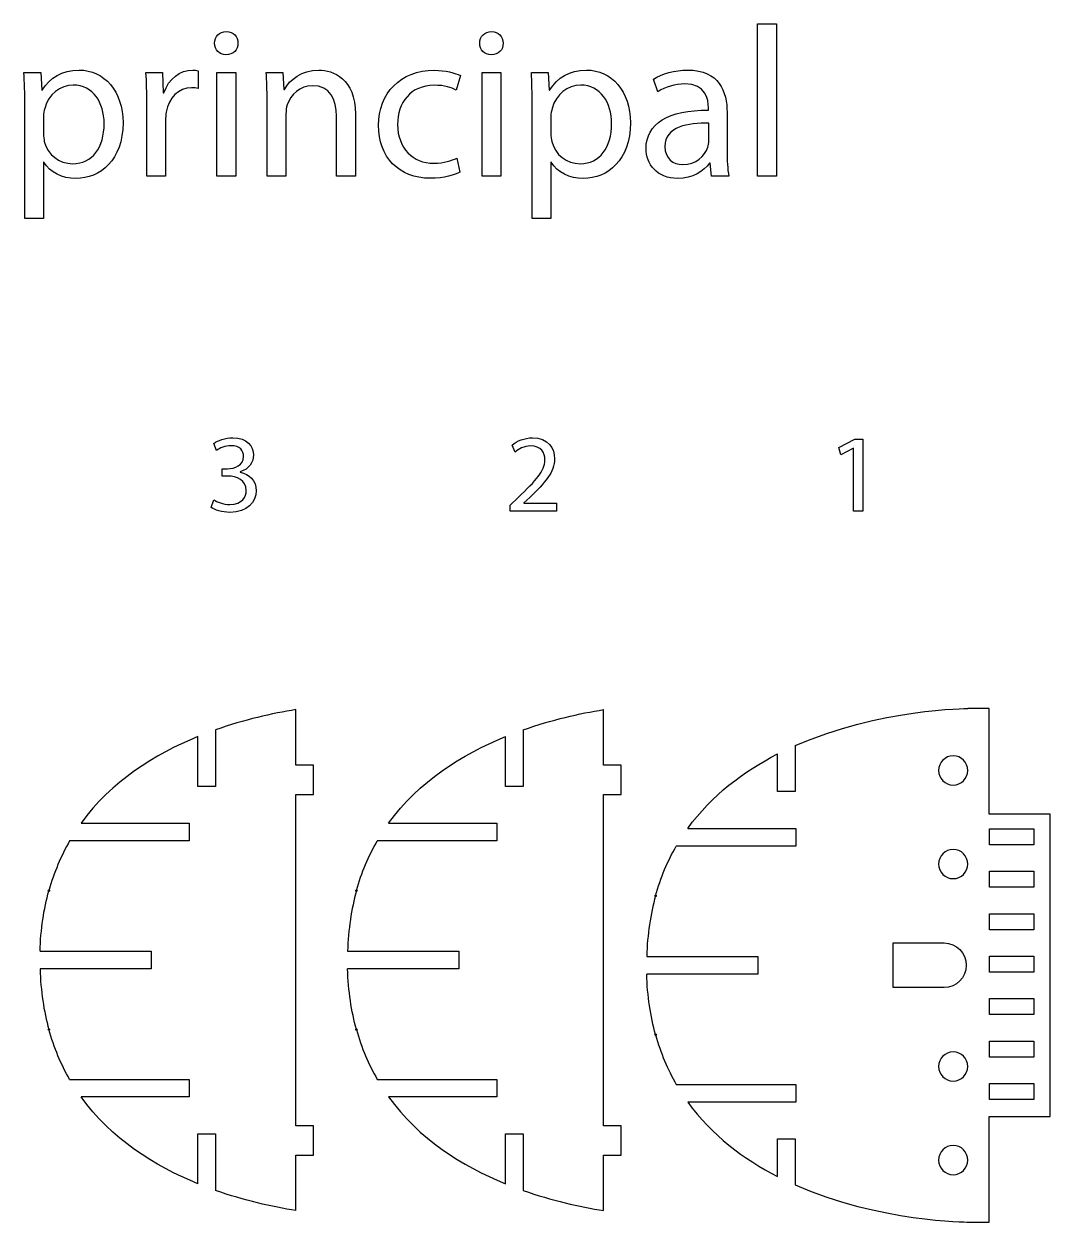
# Model space of a CAD drawing. Header units: centimetres. Extents: x -66 to 291, y -51 to 5.
# Drawn here: x 233.76 to 251.23, y -15.75 to 4.66 of the extents above; entities that cross this region are included whole.
import ezdxf

# ---------------------------------------------------------------- set-up
doc = ezdxf.new("R2010")
doc.units = ezdxf.units.CM
doc.header["$MEASUREMENT"] = 0
doc.layers.add('Capa 1', color=7, linetype='Continuous')

msp = doc.modelspace()

# ---------------------------------------------------------------- linework, layer by layer
at = {"layer": 'Capa 1', "color": 250}
for points, knots in [([(237.20464, 4.53715), (237.0878, 4.53715), (237.00383, 4.44952), (237.00383, 4.33634), (237.00383, 4.2268), (237.08415, 4.13918), (237.19734, 4.13918), (237.32513, 4.13918), (237.40545, 4.2268), (237.4018, 4.33634), (237.4018, 4.44952), (237.32513, 4.53715), (237.20464, 4.53715)], [0, 0, 0, 0, 0.25, 0.25, 0.25, 0.5, 0.5, 0.5, 0.75, 0.75, 0.75, 1, 1, 1, 1]), ([(241.72107, 4.53715), (241.60423, 4.53715), (241.52026, 4.44952), (241.52026, 4.33634), (241.52026, 4.2268), (241.60058, 4.13918), (241.71377, 4.13918), (241.84156, 4.13918), (241.92188, 4.2268), (241.91823, 4.33634), (241.91823, 4.44952), (241.84156, 4.53715), (241.72107, 4.53715)], [0, 0, 0, 0, 0.25, 0.25, 0.25, 0.5, 0.5, 0.5, 0.75, 0.75, 0.75, 1, 1, 1, 1]), ([(246.25208, 2.07266), (246.25208, 2.07266), (246.57338, 2.07266), (246.57338, 2.07266), (246.57338, 2.07266), (246.57338, 4.66494), (246.57338, 4.66494), (246.57338, 4.66494), (246.25208, 4.66494), (246.25208, 4.66494), (246.25208, 4.66494), (246.25208, 2.07266), (246.25208, 2.07266)], [0, 0, 0, 0, 0.25, 0.25, 0.25, 0.5, 0.5, 0.5, 0.75, 0.75, 0.75, 1, 1, 1, 1]), ([(233.77261, 1.34974), (233.77261, 1.34974), (234.09026, 1.34974), (234.09026, 1.34974), (234.09026, 1.34974), (234.09026, 2.30998), (234.09026, 2.30998), (234.09026, 2.30998), (234.09756, 2.30998), (234.09756, 2.30998), (234.20344, 2.13473), (234.4079, 2.0325), (234.64157, 2.0325), (235.0578, 2.0325), (235.44482, 2.34649), (235.44482, 2.98179), (235.44482, 3.5185), (235.12352, 3.87996), (234.69634, 3.87996), (234.4079, 3.87996), (234.19979, 3.75217), (234.06835, 3.53675), (234.06835, 3.53675), (234.06105, 3.53675), (234.06105, 3.53675), (234.06105, 3.53675), (234.04644, 3.8398), (234.04644, 3.8398), (234.04644, 3.8398), (233.75801, 3.8398), (233.75801, 3.8398), (233.76531, 3.67185), (233.77261, 3.48929), (233.77261, 3.26292), (233.77261, 3.26292), (233.77261, 1.34974), (233.77261, 1.34974)], [0, 0, 0, 0, 0.08333333, 0.08333333, 0.08333333, 0.16666667, 0.16666667, 0.16666667, 0.25, 0.25, 0.25, 0.33333333, 0.33333333, 0.33333333, 0.41666667, 0.41666667, 0.41666667, 0.5, 0.5, 0.5, 0.58333333, 0.58333333, 0.58333333, 0.66666667, 0.66666667, 0.66666667, 0.75, 0.75, 0.75, 0.83333333, 0.83333333, 0.83333333, 0.91666667, 0.91666667, 0.91666667, 1, 1, 1, 1]), ([(235.85008, 2.07266), (235.85008, 2.07266), (236.16773, 2.07266), (236.16773, 2.07266), (236.16773, 2.07266), (236.16773, 3.01465), (236.16773, 3.01465), (236.16773, 3.06941), (236.17503, 3.12053), (236.18233, 3.16434), (236.22615, 3.40531), (236.38679, 3.57692), (236.61316, 3.57692), (236.65698, 3.57692), (236.68984, 3.57327), (236.7227, 3.56596), (236.7227, 3.56596), (236.7227, 3.86901), (236.7227, 3.86901), (236.69349, 3.87631), (236.66793, 3.87996), (236.63142, 3.87996), (236.416, 3.87996), (236.22249, 3.73026), (236.14217, 3.49294), (236.14217, 3.49294), (236.12757, 3.49294), (236.12757, 3.49294), (236.12757, 3.49294), (236.11661, 3.8398), (236.11661, 3.8398), (236.11661, 3.8398), (235.83548, 3.8398), (235.83548, 3.8398), (235.84643, 3.6755), (235.85008, 3.49659), (235.85008, 3.28848), (235.85008, 3.28848), (235.85008, 2.07266), (235.85008, 2.07266)], [0, 0, 0, 0, 0.07692308, 0.07692308, 0.07692308, 0.15384615, 0.15384615, 0.15384615, 0.23076923, 0.23076923, 0.23076923, 0.30769231, 0.30769231, 0.30769231, 0.38461538, 0.38461538, 0.38461538, 0.46153846, 0.46153846, 0.46153846, 0.53846154, 0.53846154, 0.53846154, 0.61538462, 0.61538462, 0.61538462, 0.69230769, 0.69230769, 0.69230769, 0.76923077, 0.76923077, 0.76923077, 0.84615385, 0.84615385, 0.84615385, 0.92307692, 0.92307692, 0.92307692, 1, 1, 1, 1]), ([(237.89835, 2.07266), (237.89835, 2.07266), (238.21965, 2.07266), (238.21965, 2.07266), (238.21965, 2.07266), (238.21965, 3.13513), (238.21965, 3.13513), (238.21965, 3.1899), (238.22695, 3.24467), (238.24156, 3.28483), (238.29632, 3.46373), (238.46062, 3.61343), (238.67239, 3.61343), (238.97543, 3.61343), (239.08131, 3.37611), (239.08131, 3.09132), (239.08131, 3.09132), (239.08131, 2.07266), (239.08131, 2.07266), (239.08131, 2.07266), (239.40261, 2.07266), (239.40261, 2.07266), (239.40261, 2.07266), (239.40261, 3.12783), (239.40261, 3.12783), (239.40261, 3.73391), (239.02289, 3.87996), (238.77827, 3.87996), (238.48618, 3.87996), (238.28172, 3.71566), (238.19409, 3.54771), (238.19409, 3.54771), (238.18679, 3.54771), (238.18679, 3.54771), (238.18679, 3.54771), (238.16853, 3.8398), (238.16853, 3.8398), (238.16853, 3.8398), (237.88375, 3.8398), (237.88375, 3.8398), (237.8947, 3.69375), (237.89835, 3.54406), (237.89835, 3.3615), (237.89835, 3.3615), (237.89835, 2.07266), (237.89835, 2.07266)], [0, 0, 0, 0, 0.06666667, 0.06666667, 0.06666667, 0.13333333, 0.13333333, 0.13333333, 0.2, 0.2, 0.2, 0.26666667, 0.26666667, 0.26666667, 0.33333333, 0.33333333, 0.33333333, 0.4, 0.4, 0.4, 0.46666667, 0.46666667, 0.46666667, 0.53333333, 0.53333333, 0.53333333, 0.6, 0.6, 0.6, 0.66666667, 0.66666667, 0.66666667, 0.73333333, 0.73333333, 0.73333333, 0.8, 0.8, 0.8, 0.86666667, 0.86666667, 0.86666667, 0.93333333, 0.93333333, 0.93333333, 1, 1, 1, 1]), ([(242.41478, 1.34974), (242.41478, 1.34974), (242.73243, 1.34974), (242.73243, 1.34974), (242.73243, 1.34974), (242.73243, 2.30998), (242.73243, 2.30998), (242.73243, 2.30998), (242.73973, 2.30998), (242.73973, 2.30998), (242.84561, 2.13473), (243.05007, 2.0325), (243.28374, 2.0325), (243.69997, 2.0325), (244.08699, 2.34649), (244.08699, 2.98179), (244.08699, 3.5185), (243.76569, 3.87996), (243.33851, 3.87996), (243.05007, 3.87996), (242.84196, 3.75217), (242.71052, 3.53675), (242.71052, 3.53675), (242.70322, 3.53675), (242.70322, 3.53675), (242.70322, 3.53675), (242.68861, 3.8398), (242.68861, 3.8398), (242.68861, 3.8398), (242.40018, 3.8398), (242.40018, 3.8398), (242.40748, 3.67185), (242.41478, 3.48929), (242.41478, 3.26292), (242.41478, 3.26292), (242.41478, 1.34974), (242.41478, 1.34974)], [0, 0, 0, 0, 0.08333333, 0.08333333, 0.08333333, 0.16666667, 0.16666667, 0.16666667, 0.25, 0.25, 0.25, 0.33333333, 0.33333333, 0.33333333, 0.41666667, 0.41666667, 0.41666667, 0.5, 0.5, 0.5, 0.58333333, 0.58333333, 0.58333333, 0.66666667, 0.66666667, 0.66666667, 0.75, 0.75, 0.75, 0.83333333, 0.83333333, 0.83333333, 0.91666667, 0.91666667, 0.91666667, 1, 1, 1, 1]), ([(245.76284, 2.07266), (245.74093, 2.19315), (245.73363, 2.34284), (245.73363, 2.49619), (245.73363, 2.49619), (245.73363, 3.15704), (245.73363, 3.15704), (245.73363, 3.5112), (245.60219, 3.87996), (245.06182, 3.87996), (244.83911, 3.87996), (244.62734, 3.81789), (244.4813, 3.72296), (244.4813, 3.72296), (244.55432, 3.5112), (244.55432, 3.5112), (244.67846, 3.59152), (244.85006, 3.64264), (245.01436, 3.64264), (245.37582, 3.64264), (245.41598, 3.37976), (245.41598, 3.23371), (245.41598, 3.23371), (245.41598, 3.1972), (245.41598, 3.1972), (244.73322, 3.20085), (244.35351, 2.96718), (244.35351, 2.54), (244.35351, 2.28442), (244.53606, 2.0325), (244.89387, 2.0325), (245.1458, 2.0325), (245.33566, 2.15664), (245.43424, 2.29538), (245.43424, 2.29538), (245.44519, 2.29538), (245.44519, 2.29538), (245.44519, 2.29538), (245.47075, 2.07266), (245.47075, 2.07266), (245.47075, 2.07266), (245.76284, 2.07266), (245.76284, 2.07266)], [0, 0, 0, 0, 0.07142857, 0.07142857, 0.07142857, 0.14285714, 0.14285714, 0.14285714, 0.21428571, 0.21428571, 0.21428571, 0.28571429, 0.28571429, 0.28571429, 0.35714286, 0.35714286, 0.35714286, 0.42857143, 0.42857143, 0.42857143, 0.5, 0.5, 0.5, 0.57142857, 0.57142857, 0.57142857, 0.64285714, 0.64285714, 0.64285714, 0.71428571, 0.71428571, 0.71428571, 0.78571429, 0.78571429, 0.78571429, 0.85714286, 0.85714286, 0.85714286, 0.92857143, 0.92857143, 0.92857143, 1, 1, 1, 1]), ([(237.36529, 2.07266), (237.36529, 2.07266), (237.36529, 3.8398), (237.36529, 3.8398), (237.36529, 3.8398), (237.04399, 3.8398), (237.04399, 3.8398), (237.04399, 3.8398), (237.04399, 2.07266), (237.04399, 2.07266), (237.04399, 2.07266), (237.36529, 2.07266), (237.36529, 2.07266)], [0, 0, 0, 0, 0.25, 0.25, 0.25, 0.5, 0.5, 0.5, 0.75, 0.75, 0.75, 1, 1, 1, 1]), ([(241.12959, 2.37935), (241.03831, 2.33919), (240.91782, 2.29173), (240.73527, 2.29173), (240.38476, 2.29173), (240.12188, 2.54365), (240.12188, 2.95258), (240.12188, 3.32134), (240.34095, 3.62073), (240.74622, 3.62073), (240.92147, 3.62073), (241.04196, 3.58057), (241.11863, 3.53675), (241.11863, 3.53675), (241.19166, 3.78503), (241.19166, 3.78503), (241.10403, 3.82884), (240.93608, 3.87631), (240.74622, 3.87631), (240.16935, 3.87631), (239.79693, 3.48199), (239.79693, 2.93797), (239.79693, 2.39761), (240.14379, 2.03615), (240.67685, 2.03615), (240.91417, 2.03615), (241.10038, 2.09457), (241.18435, 2.13838), (241.18435, 2.13838), (241.12959, 2.37935), (241.12959, 2.37935)], [0, 0, 0, 0, 0.1, 0.1, 0.1, 0.2, 0.2, 0.2, 0.3, 0.3, 0.3, 0.4, 0.4, 0.4, 0.5, 0.5, 0.5, 0.6, 0.6, 0.6, 0.7, 0.7, 0.7, 0.8, 0.8, 0.8, 0.9, 0.9, 0.9, 1, 1, 1, 1]), ([(241.88172, 2.07266), (241.88172, 2.07266), (241.88172, 3.8398), (241.88172, 3.8398), (241.88172, 3.8398), (241.56042, 3.8398), (241.56042, 3.8398), (241.56042, 3.8398), (241.56042, 2.07266), (241.56042, 2.07266), (241.56042, 2.07266), (241.88172, 2.07266), (241.88172, 2.07266)], [0, 0, 0, 0, 0.25, 0.25, 0.25, 0.5, 0.5, 0.5, 0.75, 0.75, 0.75, 1, 1, 1, 1]), ([(234.09026, 3.09497), (234.09026, 3.13878), (234.10121, 3.18625), (234.11216, 3.22641), (234.17423, 3.46738), (234.3787, 3.62438), (234.59776, 3.62438), (234.93731, 3.62438), (235.12352, 3.32134), (235.12352, 2.96718), (235.12352, 2.56191), (234.92636, 2.28442), (234.58681, 2.28442), (234.35679, 2.28442), (234.16328, 2.43777), (234.10486, 2.66049), (234.09756, 2.70065), (234.09026, 2.74446), (234.09026, 2.79193), (234.09026, 2.79193), (234.09026, 3.09497), (234.09026, 3.09497)], [0, 0, 0, 0, 0.14285714, 0.14285714, 0.14285714, 0.28571429, 0.28571429, 0.28571429, 0.42857143, 0.42857143, 0.42857143, 0.57142857, 0.57142857, 0.57142857, 0.71428571, 0.71428571, 0.71428571, 0.85714286, 0.85714286, 0.85714286, 1, 1, 1, 1]), ([(242.73243, 3.09497), (242.73243, 3.13878), (242.74338, 3.18625), (242.75433, 3.22641), (242.8164, 3.46738), (243.02087, 3.62438), (243.23993, 3.62438), (243.57948, 3.62438), (243.76569, 3.32134), (243.76569, 2.96718), (243.76569, 2.56191), (243.56853, 2.28442), (243.22898, 2.28442), (242.99896, 2.28442), (242.80545, 2.43777), (242.74703, 2.66049), (242.73973, 2.70065), (242.73243, 2.74446), (242.73243, 2.79193), (242.73243, 2.79193), (242.73243, 3.09497), (242.73243, 3.09497)], [0, 0, 0, 0, 0.14285714, 0.14285714, 0.14285714, 0.28571429, 0.28571429, 0.28571429, 0.42857143, 0.42857143, 0.42857143, 0.57142857, 0.57142857, 0.57142857, 0.71428571, 0.71428571, 0.71428571, 0.85714286, 0.85714286, 0.85714286, 1, 1, 1, 1]), ([(245.42328, 2.66779), (245.42328, 2.63493), (245.41598, 2.59842), (245.40503, 2.56556), (245.35391, 2.41586), (245.20787, 2.26982), (244.97785, 2.26982), (244.81355, 2.26982), (244.67481, 2.3684), (244.67481, 2.57651), (244.67481, 2.91972), (245.07278, 2.98179), (245.42328, 2.97448), (245.42328, 2.97448), (245.42328, 2.66779), (245.42328, 2.66779)], [0, 0, 0, 0, 0.2, 0.2, 0.2, 0.4, 0.4, 0.4, 0.6, 0.6, 0.6, 0.8, 0.8, 0.8, 1, 1, 1, 1]), ([(236.9474, -3.57255), (237.00788, -3.61224), (237.12883, -3.65571), (237.26679, -3.65571), (237.56162, -3.65571), (237.7147, -3.48373), (237.7147, -3.28718), (237.7147, -3.1152), (237.59185, -3.00181), (237.44066, -2.97157), (237.44066, -2.97157), (237.44066, -2.96779), (237.44066, -2.96779), (237.59185, -2.91299), (237.66745, -2.80526), (237.66745, -2.67864), (237.66745, -2.52934), (237.55784, -2.38571), (237.31593, -2.38571), (237.18364, -2.38571), (237.05891, -2.43296), (236.99465, -2.4802), (236.99465, -2.4802), (237.03812, -2.60116), (237.03812, -2.60116), (237.09104, -2.56336), (237.18553, -2.51989), (237.2838, -2.51989), (237.43688, -2.51989), (237.49925, -2.60683), (237.49925, -2.7051), (237.49925, -2.85062), (237.34617, -2.91299), (237.22522, -2.91299), (237.22522, -2.91299), (237.13261, -2.91299), (237.13261, -2.91299), (237.13261, -2.91299), (237.13261, -3.03772), (237.13261, -3.03772), (237.13261, -3.03772), (237.22522, -3.03772), (237.22522, -3.03772), (237.38586, -3.03772), (237.54083, -3.11142), (237.54272, -3.2834), (237.54461, -3.38546), (237.47846, -3.52153), (237.2649, -3.52153), (237.14962, -3.52153), (237.04001, -3.47428), (236.99276, -3.44404), (236.99276, -3.44404), (236.9474, -3.57255), (236.9474, -3.57255)], [0, 0, 0, 0, 0.05555556, 0.05555556, 0.05555556, 0.11111111, 0.11111111, 0.11111111, 0.16666667, 0.16666667, 0.16666667, 0.22222222, 0.22222222, 0.22222222, 0.27777778, 0.27777778, 0.27777778, 0.33333333, 0.33333333, 0.33333333, 0.38888889, 0.38888889, 0.38888889, 0.44444444, 0.44444444, 0.44444444, 0.5, 0.5, 0.5, 0.55555556, 0.55555556, 0.55555556, 0.61111111, 0.61111111, 0.61111111, 0.66666667, 0.66666667, 0.66666667, 0.72222222, 0.72222222, 0.72222222, 0.77777778, 0.77777778, 0.77777778, 0.83333333, 0.83333333, 0.83333333, 0.88888889, 0.88888889, 0.88888889, 0.94444444, 0.94444444, 0.94444444, 1, 1, 1, 1]), ([(242.82618, -3.63492), (242.82618, -3.63492), (242.82618, -3.49696), (242.82618, -3.49696), (242.82618, -3.49696), (242.27434, -3.49696), (242.27434, -3.49696), (242.27434, -3.49696), (242.27434, -3.49318), (242.27434, -3.49318), (242.27434, -3.49318), (242.37261, -3.40246), (242.37261, -3.40246), (242.63153, -3.153), (242.79595, -2.96968), (242.79595, -2.7429), (242.79595, -2.56714), (242.68444, -2.38571), (242.41986, -2.38571), (242.27812, -2.38571), (242.15717, -2.43863), (242.07212, -2.51044), (242.07212, -2.51044), (242.12504, -2.62761), (242.12504, -2.62761), (242.18174, -2.58037), (242.27434, -2.52367), (242.38584, -2.52367), (242.56916, -2.52367), (242.62964, -2.63895), (242.62964, -2.76369), (242.62775, -2.94889), (242.48601, -3.10764), (242.17229, -3.40624), (242.17229, -3.40624), (242.04188, -3.53287), (242.04188, -3.53287), (242.04188, -3.53287), (242.04188, -3.63492), (242.04188, -3.63492), (242.04188, -3.63492), (242.82618, -3.63492), (242.82618, -3.63492)], [0, 0, 0, 0, 0.07142857, 0.07142857, 0.07142857, 0.14285714, 0.14285714, 0.14285714, 0.21428571, 0.21428571, 0.21428571, 0.28571429, 0.28571429, 0.28571429, 0.35714286, 0.35714286, 0.35714286, 0.42857143, 0.42857143, 0.42857143, 0.5, 0.5, 0.5, 0.57142857, 0.57142857, 0.57142857, 0.64285714, 0.64285714, 0.64285714, 0.71428571, 0.71428571, 0.71428571, 0.78571429, 0.78571429, 0.78571429, 0.85714286, 0.85714286, 0.85714286, 0.92857143, 0.92857143, 0.92857143, 1, 1, 1, 1]), ([(247.88786, -3.63492), (247.88786, -3.63492), (248.0485, -3.63492), (248.0485, -3.63492), (248.0485, -3.63492), (248.0485, -2.4065), (248.0485, -2.4065), (248.0485, -2.4065), (247.90676, -2.4065), (247.90676, -2.4065), (247.90676, -2.4065), (247.6384, -2.55013), (247.6384, -2.55013), (247.6384, -2.55013), (247.67053, -2.67675), (247.67053, -2.67675), (247.67053, -2.67675), (247.88408, -2.56147), (247.88408, -2.56147), (247.88408, -2.56147), (247.88786, -2.56147), (247.88786, -2.56147), (247.88786, -2.56147), (247.88786, -3.63492), (247.88786, -3.63492)], [0, 0, 0, 0, 0.125, 0.125, 0.125, 0.25, 0.25, 0.25, 0.375, 0.375, 0.375, 0.5, 0.5, 0.5, 0.625, 0.625, 0.625, 0.75, 0.75, 0.75, 0.875, 0.875, 0.875, 1, 1, 1, 1]), ([(234.18226, -10.10229), (234.18226, -10.10229), (234.19476, -10.10229), (234.19476, -10.10229), (234.19476, -10.0954), (234.18914, -10.08979), (234.18226, -10.08979), (234.17538, -10.08979), (234.16976, -10.0954), (234.16976, -10.10229), (234.16976, -10.10917), (234.17538, -10.11479), (234.18226, -10.11479), (234.18914, -10.11479), (234.19476, -10.10917), (234.19476, -10.10229), (234.19476, -10.10229), (234.18226, -10.10229), (234.18226, -10.10229)], [0, 0, 0, 0, 0.16666667, 0.16666667, 0.16666667, 0.33333333, 0.33333333, 0.33333333, 0.5, 0.5, 0.5, 0.66666667, 0.66666667, 0.66666667, 0.83333333, 0.83333333, 0.83333333, 1, 1, 1, 1]), ([(239.42058, -10.10229), (239.42058, -10.10229), (239.43308, -10.10229), (239.43308, -10.10229), (239.43308, -10.0954), (239.42746, -10.08979), (239.42058, -10.08979), (239.4137, -10.08979), (239.40808, -10.0954), (239.40808, -10.10229), (239.40808, -10.10917), (239.4137, -10.11479), (239.42058, -10.11479), (239.42746, -10.11479), (239.43308, -10.10917), (239.43308, -10.10229), (239.43308, -10.10229), (239.42058, -10.10229), (239.42058, -10.10229)], [0, 0, 0, 0, 0.16666667, 0.16666667, 0.16666667, 0.33333333, 0.33333333, 0.33333333, 0.5, 0.5, 0.5, 0.66666667, 0.66666667, 0.66666667, 0.83333333, 0.83333333, 0.83333333, 1, 1, 1, 1]), ([(244.51522, -10.18947), (244.51522, -10.18947), (244.52772, -10.18947), (244.52772, -10.18947), (244.52772, -10.18258), (244.5221, -10.17697), (244.51522, -10.17697), (244.50834, -10.17697), (244.50272, -10.18258), (244.50272, -10.18947), (244.50272, -10.19635), (244.50834, -10.20197), (244.51522, -10.20197), (244.5221, -10.20197), (244.52772, -10.19635), (244.52772, -10.18947), (244.52772, -10.18947), (244.51522, -10.18947), (244.51522, -10.18947)], [0, 0, 0, 0, 0.16666667, 0.16666667, 0.16666667, 0.33333333, 0.33333333, 0.33333333, 0.5, 0.5, 0.5, 0.66666667, 0.66666667, 0.66666667, 0.83333333, 0.83333333, 0.83333333, 1, 1, 1, 1]), ([(234.18226, -12.46696), (234.18226, -12.46696), (234.19476, -12.46696), (234.19476, -12.46696), (234.19476, -12.46007), (234.18914, -12.45446), (234.18226, -12.45446), (234.17538, -12.45446), (234.16976, -12.46007), (234.16976, -12.46696), (234.16976, -12.47384), (234.17538, -12.47946), (234.18226, -12.47946), (234.18914, -12.47946), (234.19476, -12.47384), (234.19476, -12.46696), (234.19476, -12.46696), (234.18226, -12.46696), (234.18226, -12.46696)], [0, 0, 0, 0, 0.16666667, 0.16666667, 0.16666667, 0.33333333, 0.33333333, 0.33333333, 0.5, 0.5, 0.5, 0.66666667, 0.66666667, 0.66666667, 0.83333333, 0.83333333, 0.83333333, 1, 1, 1, 1]), ([(239.42058, -12.46696), (239.42058, -12.46696), (239.43308, -12.46696), (239.43308, -12.46696), (239.43308, -12.46007), (239.42746, -12.45446), (239.42058, -12.45446), (239.4137, -12.45446), (239.40808, -12.46007), (239.40808, -12.46696), (239.40808, -12.47384), (239.4137, -12.47946), (239.42058, -12.47946), (239.42746, -12.47946), (239.43308, -12.47384), (239.43308, -12.46696), (239.43308, -12.46696), (239.42058, -12.46696), (239.42058, -12.46696)], [0, 0, 0, 0, 0.16666667, 0.16666667, 0.16666667, 0.33333333, 0.33333333, 0.33333333, 0.5, 0.5, 0.5, 0.66666667, 0.66666667, 0.66666667, 0.83333333, 0.83333333, 0.83333333, 1, 1, 1, 1]), ([(244.51522, -12.55439), (244.51522, -12.55439), (244.52772, -12.55439), (244.52772, -12.55439), (244.52772, -12.5475), (244.5221, -12.54189), (244.51522, -12.54189), (244.50834, -12.54189), (244.50272, -12.5475), (244.50272, -12.55439), (244.50272, -12.56127), (244.50834, -12.56689), (244.51522, -12.56689), (244.5221, -12.56689), (244.52772, -12.56127), (244.52772, -12.55439), (244.52772, -12.55439), (244.51522, -12.55439), (244.51522, -12.55439)], [0, 0, 0, 0, 0.16666667, 0.16666667, 0.16666667, 0.33333333, 0.33333333, 0.33333333, 0.5, 0.5, 0.5, 0.66666667, 0.66666667, 0.66666667, 0.83333333, 0.83333333, 0.83333333, 1, 1, 1, 1])]:
    msp.add_open_spline(points, degree=3, knots=knots, dxfattribs=at)
at = {"layer": 'Capa 1', "color": 250, "lineweight": 25}
for points in [[(238.39044, -7.01628), (237.98618, -7.08228), (237.50643, -7.18894), (237.01937, -7.3616)], [(238.39044, -7.96044), (238.39044, -7.96044), (238.39044, -7.01628), (238.39044, -7.01628)], [(242.25769, -7.3616), (242.74718, -7.18894), (243.2245, -7.08228), (243.62876, -7.01628)], [(243.62876, -7.96044), (243.62876, -7.96044), (243.62876, -7.01628), (243.62876, -7.01628)], [(246.89449, -7.62949), (248.32645, -6.99728), (249.83389, -6.99728), (249.83389, -6.99728)], [(250.19919, -6.99728), (250.19919, -6.99728), (249.83389, -6.99728), (249.83389, -6.99728)], [(250.19919, -8.79721), (250.19919, -8.79721), (250.19919, -6.99728), (250.19919, -6.99728)], [(236.71983, -7.47582), (235.9795, -7.77804), (235.24404, -8.24196), (234.73019, -8.95356)], [(236.71983, -8.32525), (236.71983, -8.32525), (236.71983, -7.47582), (236.71983, -7.47582)], [(237.01937, -7.3616), (237.01937, -7.3616), (237.01937, -8.32525), (237.01937, -8.32525)], [(239.96851, -8.95356), (240.48236, -8.24196), (241.21782, -7.77804), (241.95815, -7.47582)], [(241.95815, -8.32525), (241.95815, -8.32525), (241.95815, -7.47582), (241.95815, -7.47582)], [(242.25769, -7.3616), (242.25769, -7.3616), (242.25769, -8.32525), (242.25769, -8.32525)], [(246.89449, -7.62949), (246.89449, -7.62949), (246.89449, -8.41268), (246.89449, -8.41268)], [(238.68998, -7.96044), (238.68998, -7.96044), (238.39044, -7.96044), (238.39044, -7.96044)], [(238.68998, -8.46041), (238.68998, -8.46041), (238.68998, -7.96044), (238.68998, -7.96044)], [(243.9283, -7.96044), (243.9283, -7.96044), (243.62876, -7.96044), (243.62876, -7.96044)], [(243.9283, -8.46041), (243.9283, -8.46041), (243.9283, -7.96044), (243.9283, -7.96044)], [(245.06315, -9.04074), (245.47228, -8.47648), (246.01779, -8.06808), (246.59495, -7.7722)], [(246.59495, -8.41268), (246.59495, -8.41268), (246.59495, -7.7722), (246.59495, -7.7722)], [(237.01937, -8.32525), (237.01937, -8.32525), (236.71983, -8.32525), (236.71983, -8.32525)], [(242.25769, -8.32525), (242.25769, -8.32525), (241.95815, -8.32525), (241.95815, -8.32525)], [(238.39044, -14.10883), (238.39044, -14.10883), (238.39044, -8.46041), (238.39044, -8.46041)], [(238.39044, -8.46041), (238.39044, -8.46041), (238.68998, -8.46041), (238.68998, -8.46041)], [(243.62876, -14.10883), (243.62876, -14.10883), (243.62876, -8.46041), (243.62876, -8.46041)], [(243.62876, -8.46041), (243.62876, -8.46041), (243.9283, -8.46041), (243.9283, -8.46041)], [(246.89449, -8.41268), (246.89449, -8.41268), (246.59495, -8.41268), (246.59495, -8.41268)], [(234.73019, -8.95356), (234.73019, -8.95356), (236.57127, -8.95356), (236.57127, -8.95356)], [(236.57127, -8.95356), (236.57127, -8.95356), (236.57127, -9.25359), (236.57127, -9.25359)], [(239.96851, -8.95356), (239.96851, -8.95356), (241.8096, -8.95356), (241.8096, -8.95356)], [(241.8096, -8.95356), (241.8096, -8.95356), (241.8096, -9.25359), (241.8096, -9.25359)], [(251.23419, -8.79721), (251.23419, -8.79721), (250.19919, -8.79721), (250.19919, -8.79721)], [(251.23419, -13.94689), (251.23419, -13.94689), (251.23419, -8.79721), (251.23419, -8.79721)], [(245.06315, -9.04074), (245.06315, -9.04074), (246.90423, -9.04074), (246.90423, -9.04074)], [(246.90423, -9.04074), (246.90423, -9.04074), (246.90423, -9.34077), (246.90423, -9.34077)], [(234.53537, -9.25359), (234.38925, -9.50783), (234.26992, -9.78984), (234.18225, -10.10229)], [(236.57127, -9.25359), (236.57127, -9.25359), (234.53537, -9.25359), (234.53537, -9.25359)], [(239.42057, -10.10229), (239.50824, -9.78984), (239.62757, -9.50783), (239.77612, -9.25359)], [(241.8096, -9.25359), (241.8096, -9.25359), (239.77612, -9.25359), (239.77612, -9.25359)], [(244.51521, -10.18947), (244.60044, -9.87702), (244.72221, -9.59501), (244.86833, -9.34077)], [(246.90423, -9.34077), (246.90423, -9.34077), (244.86833, -9.34077), (244.86833, -9.34077)], [(234.03126, -11.13461), (234.04344, -10.75787), (234.09458, -10.41473), (234.18225, -10.10229)], [(239.42057, -10.10229), (239.33533, -10.41473), (239.28176, -10.75787), (239.26958, -11.13461)], [(244.51521, -10.18947), (244.42754, -10.50216), (244.3764, -10.84529), (244.36422, -11.22203)], [(234.03126, -11.13461), (234.03126, -11.13461), (235.92592, -11.13461), (235.92592, -11.13461)], [(235.92592, -11.13461), (235.92592, -11.13461), (235.92592, -11.43464), (235.92592, -11.43464)], [(239.26958, -11.13461), (239.26958, -11.13461), (241.16424, -11.13461), (241.16424, -11.13461)], [(241.16424, -11.13461), (241.16424, -11.13461), (241.16424, -11.43464), (241.16424, -11.43464)], [(244.36422, -11.22203), (244.36422, -11.22203), (246.25888, -11.22203), (246.25888, -11.22203)], [(246.25888, -11.22203), (246.25888, -11.22203), (246.25888, -11.52206), (246.25888, -11.52206)], [(234.03126, -11.43464), (234.04344, -11.81138), (234.09458, -12.15451), (234.18225, -12.46696)], [(235.92592, -11.43464), (235.92592, -11.43464), (234.03126, -11.43464), (234.03126, -11.43464)], [(241.16424, -11.43464), (241.16424, -11.43464), (239.26958, -11.43464), (239.26958, -11.43464)], [(239.42057, -12.46696), (239.33533, -12.15451), (239.28176, -11.81138), (239.26958, -11.43464)], [(246.25888, -11.52206), (246.25888, -11.52206), (244.36422, -11.52206), (244.36422, -11.52206)], [(244.51521, -12.55439), (244.42754, -12.24194), (244.3764, -11.8988), (244.36422, -11.52206)], [(234.53537, -13.3159), (234.38925, -13.06141), (234.26992, -12.77965), (234.18225, -12.46696)], [(239.42057, -12.46696), (239.50824, -12.77965), (239.62757, -13.06141), (239.77612, -13.3159)], [(244.51521, -12.55439), (244.60044, -12.86683), (244.72221, -13.14884), (244.86833, -13.40333)], [(234.53537, -13.3159), (234.53537, -13.3159), (236.57127, -13.3159), (236.57127, -13.3159)], [(236.57127, -13.3159), (236.57127, -13.3159), (236.57127, -13.61593), (236.57127, -13.61593)], [(239.77612, -13.3159), (239.77612, -13.3159), (241.8096, -13.3159), (241.8096, -13.3159)], [(241.8096, -13.3159), (241.8096, -13.3159), (241.8096, -13.61593), (241.8096, -13.61593)], [(244.86833, -13.40333), (244.86833, -13.40333), (246.90423, -13.40333), (246.90423, -13.40333)], [(246.90423, -13.40333), (246.90423, -13.40333), (246.90423, -13.70336), (246.90423, -13.70336)], [(236.57127, -13.61593), (236.57127, -13.61593), (234.73019, -13.61593), (234.73019, -13.61593)], [(236.71983, -15.09367), (235.9795, -14.79145), (235.24404, -14.32752), (234.73019, -13.61593)], [(241.8096, -13.61593), (241.8096, -13.61593), (239.96851, -13.61593), (239.96851, -13.61593)], [(239.96851, -13.61593), (240.48236, -14.32752), (241.21782, -14.79145), (241.95815, -15.09367)], [(246.90423, -13.70336), (246.90423, -13.70336), (245.06315, -13.70336), (245.06315, -13.70336)], [(245.06315, -13.70336), (245.47228, -14.26762), (246.01779, -14.67601), (246.59495, -14.97166)], [(250.19919, -15.74681), (250.19919, -15.74681), (250.19919, -13.94689), (250.19919, -13.94689)], [(250.19919, -13.94689), (250.19919, -13.94689), (251.23419, -13.94689), (251.23419, -13.94689)], [(236.71983, -15.09367), (236.71983, -15.09367), (236.71983, -14.24399), (236.71983, -14.24399)], [(236.71983, -14.24399), (236.71983, -14.24399), (237.01937, -14.24399), (237.01937, -14.24399)], [(237.01937, -14.24399), (237.01937, -14.24399), (237.01937, -15.20788), (237.01937, -15.20788)], [(238.68998, -14.10883), (238.68998, -14.10883), (238.39044, -14.10883), (238.39044, -14.10883)], [(238.68998, -14.6088), (238.68998, -14.6088), (238.68998, -14.10883), (238.68998, -14.10883)], [(241.95815, -15.09367), (241.95815, -15.09367), (241.95815, -14.24399), (241.95815, -14.24399)], [(241.95815, -14.24399), (241.95815, -14.24399), (242.25769, -14.24399), (242.25769, -14.24399)], [(242.25769, -14.24399), (242.25769, -14.24399), (242.25769, -15.20788), (242.25769, -15.20788)], [(243.9283, -14.10883), (243.9283, -14.10883), (243.62876, -14.10883), (243.62876, -14.10883)], [(243.9283, -14.6088), (243.9283, -14.6088), (243.9283, -14.10883), (243.9283, -14.10883)], [(246.59495, -14.97166), (246.59495, -14.97166), (246.59495, -14.33142), (246.59495, -14.33142)], [(246.59495, -14.33142), (246.59495, -14.33142), (246.89449, -14.33142), (246.89449, -14.33142)], [(246.89449, -14.33142), (246.89449, -14.33142), (246.89449, -15.11437), (246.89449, -15.11437)], [(238.39044, -15.55296), (238.39044, -15.55296), (238.39044, -14.6088), (238.39044, -14.6088)], [(238.39044, -14.6088), (238.39044, -14.6088), (238.68998, -14.6088), (238.68998, -14.6088)], [(243.62876, -15.55296), (243.62876, -15.55296), (243.62876, -14.6088), (243.62876, -14.6088)], [(243.62876, -14.6088), (243.62876, -14.6088), (243.9283, -14.6088), (243.9283, -14.6088)], [(238.39044, -15.55296), (237.98618, -15.48721), (237.50643, -15.38055), (237.01937, -15.20788)], [(242.25769, -15.20788), (242.74718, -15.38055), (243.2245, -15.48721), (243.62876, -15.55296)], [(246.89449, -15.11437), (248.32645, -15.74681), (249.83389, -15.74681), (249.83389, -15.74681)], [(249.83389, -15.74681), (249.83389, -15.74681), (250.19919, -15.74681), (250.19919, -15.74681)]]:
    msp.add_open_spline(points, degree=3, dxfattribs=at)
at = {"layer": 'Capa 1', "color": 143, "lineweight": 25}
for points, knots in [([(249.83389, -8.05298), (249.83389, -8.19058), (249.72187, -8.30212), (249.58549, -8.30212), (249.44912, -8.30212), (249.33709, -8.19058), (249.33709, -8.05298), (249.33709, -7.91563), (249.44912, -7.8041), (249.58549, -7.8041), (249.72187, -7.8041), (249.83389, -7.91563), (249.83389, -8.05298)], [0, 0, 0, 0, 0.25, 0.25, 0.25, 0.5, 0.5, 0.5, 0.75, 0.75, 0.75, 1, 1, 1, 1]), ([(249.83389, -9.64737), (249.83389, -9.78497), (249.72187, -9.8965), (249.58549, -9.8965), (249.44912, -9.8965), (249.33709, -9.78497), (249.33709, -9.64737), (249.33709, -9.51002), (249.44912, -9.39849), (249.58549, -9.39849), (249.72187, -9.39849), (249.83389, -9.51002), (249.83389, -9.64737)], [0, 0, 0, 0, 0.25, 0.25, 0.25, 0.5, 0.5, 0.5, 0.75, 0.75, 0.75, 1, 1, 1, 1]), ([(248.56267, -11.75122), (248.56267, -11.75122), (249.42963, -11.75122), (249.42963, -11.75122), (249.63664, -11.75122), (249.80711, -11.58148), (249.80711, -11.37205), (249.80711, -11.37205), (249.80711, -11.37205), (249.80711, -11.37205), (249.80711, -11.16261), (249.63664, -10.99263), (249.42963, -10.99263), (249.42963, -10.99263), (248.56267, -10.99263), (248.56267, -10.99263), (248.56267, -10.99263), (248.56267, -11.75122), (248.56267, -11.75122)], [0, 0, 0, 0, 0.16666667, 0.16666667, 0.16666667, 0.33333333, 0.33333333, 0.33333333, 0.5, 0.5, 0.5, 0.66666667, 0.66666667, 0.66666667, 0.83333333, 0.83333333, 0.83333333, 1, 1, 1, 1]), ([(249.83389, -13.09673), (249.83389, -13.23408), (249.72187, -13.34561), (249.58549, -13.34561), (249.44912, -13.34561), (249.33709, -13.23408), (249.33709, -13.09673), (249.33709, -12.95913), (249.44912, -12.84759), (249.58549, -12.84759), (249.72187, -12.84759), (249.83389, -12.95913), (249.83389, -13.09673)], [0, 0, 0, 0, 0.25, 0.25, 0.25, 0.5, 0.5, 0.5, 0.75, 0.75, 0.75, 1, 1, 1, 1]), ([(249.83389, -14.69087), (249.83389, -14.82822), (249.72187, -14.93976), (249.58549, -14.93976), (249.44912, -14.93976), (249.33709, -14.82822), (249.33709, -14.69087), (249.33709, -14.55352), (249.44912, -14.44198), (249.58549, -14.44198), (249.72187, -14.44198), (249.83389, -14.55352), (249.83389, -14.69087)], [0, 0, 0, 0, 0.25, 0.25, 0.25, 0.5, 0.5, 0.5, 0.75, 0.75, 0.75, 1, 1, 1, 1])]:
    msp.add_open_spline(points, degree=3, knots=knots, dxfattribs=at)
at = {"layer": 'Capa 1', "color": 250, "lineweight": 25}
for points in [[(250.20406, -9.31958), (250.20406, -9.31958), (250.96005, -9.31958), (250.96005, -9.31958), (250.96005, -9.31958), (250.96005, -9.04685), (250.96005, -9.04685), (250.96005, -9.04685), (250.20406, -9.04685), (250.20406, -9.04685), (250.20406, -9.04685), (250.20406, -9.31958), (250.20406, -9.31958)], [(250.20406, -10.04286), (250.20406, -10.04286), (250.96005, -10.04286), (250.96005, -10.04286), (250.96005, -10.04286), (250.96005, -9.77004), (250.96005, -9.77004), (250.96005, -9.77004), (250.20406, -9.77004), (250.20406, -9.77004), (250.20406, -9.77004), (250.20406, -10.04286), (250.20406, -10.04286)], [(250.20406, -10.76615), (250.20406, -10.76615), (250.96005, -10.76615), (250.96005, -10.76615), (250.96005, -10.76615), (250.96005, -10.49341), (250.96005, -10.49341), (250.96005, -10.49341), (250.20406, -10.49341), (250.20406, -10.49341), (250.20406, -10.49341), (250.20406, -10.76615), (250.20406, -10.76615)], [(250.20406, -11.48943), (250.20406, -11.48943), (250.96005, -11.48943), (250.96005, -11.48943), (250.96005, -11.48943), (250.96005, -11.2167), (250.96005, -11.2167), (250.96005, -11.2167), (250.20406, -11.2167), (250.20406, -11.2167), (250.20406, -11.2167), (250.20406, -11.48943), (250.20406, -11.48943)], [(250.20406, -12.21247), (250.20406, -12.21247), (250.96005, -12.21247), (250.96005, -12.21247), (250.96005, -12.21247), (250.96005, -11.93974), (250.96005, -11.93974), (250.96005, -11.93974), (250.20406, -11.93974), (250.20406, -11.93974), (250.20406, -11.93974), (250.20406, -12.21247), (250.20406, -12.21247)], [(250.20406, -12.93575), (250.20406, -12.93575), (250.96005, -12.93575), (250.96005, -12.93575), (250.96005, -12.93575), (250.96005, -12.66302), (250.96005, -12.66302), (250.96005, -12.66302), (250.20406, -12.66302), (250.20406, -12.66302), (250.20406, -12.66302), (250.20406, -12.93575), (250.20406, -12.93575)], [(250.20406, -13.65904), (250.20406, -13.65904), (250.96005, -13.65904), (250.96005, -13.65904), (250.96005, -13.65904), (250.96005, -13.3863), (250.96005, -13.3863), (250.96005, -13.3863), (250.20406, -13.3863), (250.20406, -13.3863), (250.20406, -13.3863), (250.20406, -13.65904), (250.20406, -13.65904)]]:
    msp.add_open_spline(points, degree=3, knots=[0, 0, 0, 0, 0.25, 0.25, 0.25, 0.5, 0.5, 0.5, 0.75, 0.75, 0.75, 1, 1, 1, 1], dxfattribs=at)

doc.saveas('drawing.dxf')
